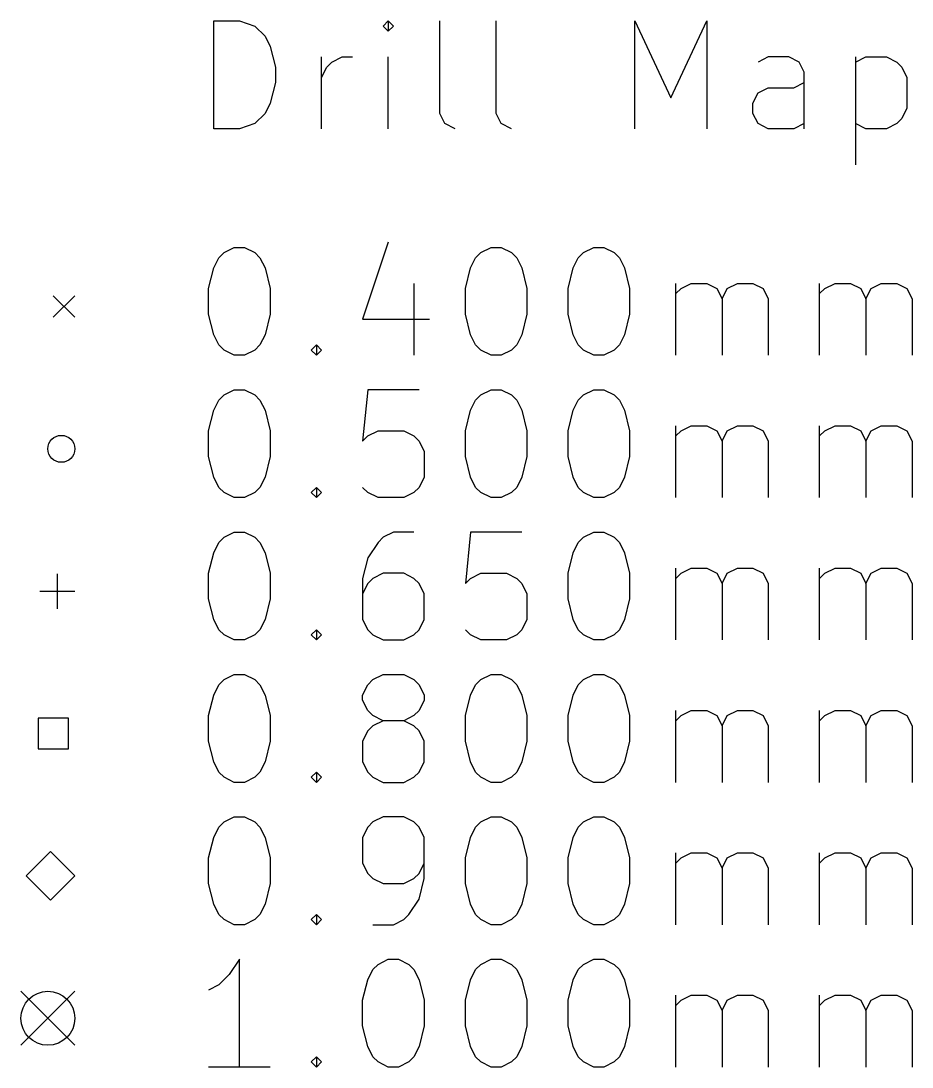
# Model space of a CAD drawing. Extents: x -2 to 80, y -41 to 70.
# Drawn here: x -1.06 to 15.46, y -20.59 to -1.19 of the extents above; entities that cross this region are included whole.
import ezdxf

# ---------------------------------------------------------------- set-up
doc = ezdxf.new("R2010")
doc.units = 0
doc.layers.add('BLACK', color=7, linetype='CONTINUOUS')

msp = doc.modelspace()

# ---------------------------------------------------------------- linework, layer by layer
at = {"layer": 'BLACK', "linetype": 'CONTINUOUS'}
for p, q in [((2.51119, -3.18976), (2.51119, -1.18976)), ((2.51119, -1.18976), (2.98738, -1.18976)), ((2.98738, -1.18976), (3.27309, -1.285)), ((3.27309, -1.285), (3.46357, -1.47548)), ((5.74928, -1.18976), (5.65405, -1.285)), ((5.65405, -1.285), (5.74928, -1.38024)), ((5.84452, -1.285), (5.74928, -1.18976)), ((5.74928, -1.18976), (5.74928, -1.38024)), ((5.74928, -1.38024), (5.84452, -1.285)), ((6.70167, -2.90405), (6.70167, -1.18976)), ((7.74928, -2.90405), (7.74928, -1.18976)), ((10.3207, -3.18976), (10.3207, -1.18976)), ((10.3207, -1.18976), (10.9874, -2.61833)), ((10.9874, -2.61833), (11.654, -1.18976)), ((11.654, -1.18976), (11.654, -3.18976)), ((3.46357, -1.47548), (3.55881, -1.66595)), ((3.55881, -1.66595), (3.65405, -2.0469)), ((4.51119, -3.18976), (4.51119, -1.85643)), ((4.70167, -1.95167), (4.89214, -1.85643)), ((4.89214, -1.85643), (5.08262, -1.85643)), ((5.74928, -3.18976), (5.74928, -1.85643)), ((12.7969, -1.85643), (12.6064, -1.95167)), ((13.1779, -1.85643), (12.7969, -1.85643)), ((13.3683, -1.95167), (13.1779, -1.85643)), ((14.416, -1.85643), (14.416, -3.85643)), ((14.416, -1.95167), (14.6064, -1.85643)), ((14.6064, -1.85643), (14.9874, -1.85643)), ((14.9874, -1.85643), (15.1779, -1.95167)), ((3.65405, -2.0469), (3.65405, -2.33262)), ((4.51119, -2.23738), (4.60643, -2.0469)), ((4.60643, -2.0469), (4.70167, -1.95167)), ((13.4636, -2.14214), (13.3683, -1.95167)), ((15.1779, -1.95167), (15.2731, -2.0469)), ((15.2731, -2.0469), (15.3683, -2.23738)), ((13.4636, -3.18976), (13.4636, -2.14214)), ((15.3683, -2.23738), (15.3683, -2.80881)), ((3.65405, -2.33262), (3.55881, -2.71357)), ((12.6064, -2.5231), (12.7969, -2.42786)), ((12.7969, -2.42786), (13.2731, -2.42786)), ((13.2731, -2.42786), (13.4636, -2.33262)), ((3.55881, -2.71357), (3.46357, -2.90405)), ((12.5112, -2.71357), (12.6064, -2.5231)), ((12.5112, -2.90405), (12.5112, -2.71357)), ((3.46357, -2.90405), (3.27309, -3.09452)), ((6.7969, -3.09452), (6.70167, -2.90405)), ((7.84452, -3.09452), (7.74928, -2.90405)), ((12.6064, -3.09452), (12.5112, -2.90405)), ((15.3683, -2.80881), (15.2731, -2.99928)), ((3.27309, -3.09452), (2.98738, -3.18976)), ((6.98738, -3.18976), (6.7969, -3.09452)), ((8.035, -3.18976), (7.84452, -3.09452)), ((12.7969, -3.18976), (12.6064, -3.09452)), ((13.4636, -3.09452), (13.2731, -3.18976)), ((14.6064, -3.18976), (14.416, -3.09452)), ((15.1779, -3.09452), (14.9874, -3.18976)), ((15.2731, -2.99928), (15.1779, -3.09452)), ((2.98738, -3.18976), (2.51119, -3.18976)), ((13.2731, -3.18976), (12.7969, -3.18976)), ((14.9874, -3.18976), (14.6064, -3.18976)), ((2.70167, -5.485), (2.89214, -5.38976)), ((2.89214, -5.38976), (3.08262, -5.38976)), ((3.08262, -5.38976), (3.27309, -5.485)), ((5.74928, -5.29452), (5.27309, -6.72309)), ((7.46357, -5.485), (7.65405, -5.38976)), ((7.65405, -5.38976), (7.84452, -5.38976)), ((7.84452, -5.38976), (8.035, -5.485)), ((9.36833, -5.485), (9.55881, -5.38976)), ((9.55881, -5.38976), (9.74929, -5.38976)), ((9.74929, -5.38976), (9.93976, -5.485)), ((2.51119, -5.77071), (2.60643, -5.58024)), ((2.60643, -5.58024), (2.70167, -5.485)), ((3.27309, -5.485), (3.36833, -5.58024)), ((3.36833, -5.58024), (3.46357, -5.77071)), ((7.27309, -5.77071), (7.36833, -5.58024)), ((7.36833, -5.58024), (7.46357, -5.485)), ((8.035, -5.485), (8.13024, -5.58024)), ((8.13024, -5.58024), (8.22548, -5.77071)), ((9.17786, -5.77071), (9.27309, -5.58024)), ((9.27309, -5.58024), (9.36833, -5.485)), ((9.93976, -5.485), (10.035, -5.58024)), ((10.035, -5.58024), (10.1302, -5.77071)), ((2.41595, -6.15167), (2.51119, -5.77071)), ((3.46357, -5.77071), (3.55881, -6.15167)), ((7.17786, -6.15167), (7.27309, -5.77071)), ((8.22548, -5.77071), (8.32071, -6.15167)), ((9.08262, -6.15167), (9.17786, -5.77071)), ((10.1302, -5.77071), (10.2255, -6.15167)), ((2.41595, -6.62786), (2.41595, -6.15167)), ((3.55881, -6.15167), (3.55881, -6.62786)), ((6.22548, -6.05643), (6.22548, -7.38976)), ((7.17786, -6.62786), (7.17786, -6.15167)), ((8.32071, -6.15167), (8.32071, -6.62786)), ((9.08262, -6.62786), (9.08262, -6.15167)), ((10.2255, -6.15167), (10.2255, -6.62786)), ((11.0826, -7.38976), (11.0826, -6.05643)), ((11.0826, -6.2469), (11.1779, -6.15167)), ((11.1779, -6.15167), (11.3683, -6.05643)), ((11.3683, -6.05643), (11.654, -6.05643)), ((11.654, -6.05643), (11.8445, -6.15167)), ((11.8445, -6.15167), (11.9398, -6.34214)), ((11.9398, -6.34214), (12.035, -6.15167)), ((12.035, -6.15167), (12.2255, -6.05643)), ((12.2255, -6.05643), (12.5112, -6.05643)), ((12.5112, -6.05643), (12.7017, -6.15167)), ((12.7017, -6.15167), (12.7969, -6.34214)), ((13.7493, -7.38976), (13.7493, -6.05643)), ((13.7493, -6.2469), (13.8445, -6.15167)), ((13.8445, -6.15167), (14.035, -6.05643)), ((14.035, -6.05643), (14.3207, -6.05643)), ((14.3207, -6.05643), (14.5112, -6.15167)), ((14.5112, -6.15167), (14.6064, -6.34214)), ((14.6064, -6.34214), (14.7017, -6.15167)), ((14.7017, -6.15167), (14.8921, -6.05643)), ((14.8921, -6.05643), (15.1779, -6.05643)), ((15.1779, -6.05643), (15.3683, -6.15167)), ((15.3683, -6.15167), (15.4636, -6.34214)), ((-0.465, -6.285), (-0.065, -6.685)), ((-0.065, -6.285), (-0.465, -6.685)), ((11.9398, -6.34214), (11.9398, -7.38976)), ((12.7969, -6.34214), (12.7969, -7.38976)), ((14.6064, -6.34214), (14.6064, -7.38976)), ((15.4636, -6.34214), (15.4636, -7.38976)), ((2.51119, -7.00881), (2.41595, -6.62786)), ((3.55881, -6.62786), (3.46357, -7.00881)), ((5.27309, -6.72309), (6.51119, -6.72309)), ((7.27309, -7.00881), (7.17786, -6.62786)), ((8.32071, -6.62786), (8.22548, -7.00881)), ((9.17786, -7.00881), (9.08262, -6.62786)), ((10.2255, -6.62786), (10.1302, -7.00881)), ((2.60643, -7.19928), (2.51119, -7.00881)), ((3.46357, -7.00881), (3.36833, -7.19928)), ((7.36833, -7.19928), (7.27309, -7.00881)), ((8.22548, -7.00881), (8.13024, -7.19928)), ((9.27309, -7.19928), (9.17786, -7.00881)), ((10.1302, -7.00881), (10.035, -7.19928)), ((2.70167, -7.29452), (2.60643, -7.19928)), ((2.89214, -7.38976), (2.70167, -7.29452)), ((3.27309, -7.29452), (3.08262, -7.38976)), ((3.36833, -7.19928), (3.27309, -7.29452)), ((4.32071, -7.29452), (4.41595, -7.19928)), ((4.41595, -7.38976), (4.32071, -7.29452)), ((4.41595, -7.19928), (4.51119, -7.29452)), ((4.41595, -7.19928), (4.41595, -7.38976)), ((4.51119, -7.29452), (4.41595, -7.38976)), ((7.46357, -7.29452), (7.36833, -7.19928)), ((7.65405, -7.38976), (7.46357, -7.29452)), ((8.035, -7.29452), (7.84452, -7.38976)), ((8.13024, -7.19928), (8.035, -7.29452)), ((9.36833, -7.29452), (9.27309, -7.19928)), ((9.55881, -7.38976), (9.36833, -7.29452)), ((9.93976, -7.29452), (9.74929, -7.38976)), ((10.035, -7.19928), (9.93976, -7.29452)), ((3.08262, -7.38976), (2.89214, -7.38976)), ((7.84452, -7.38976), (7.65405, -7.38976)), ((9.74929, -7.38976), (9.55881, -7.38976)), ((2.60643, -8.22024), (2.70167, -8.125)), ((2.70167, -8.125), (2.89214, -8.02976)), ((2.89214, -8.02976), (3.08262, -8.02976)), ((3.08262, -8.02976), (3.27309, -8.125)), ((3.27309, -8.125), (3.36833, -8.22024)), ((5.36833, -8.02976), (5.27309, -8.98214)), ((6.32071, -8.02976), (5.36833, -8.02976)), ((7.36833, -8.22024), (7.46357, -8.125)), ((7.46357, -8.125), (7.65405, -8.02976)), ((7.65405, -8.02976), (7.84452, -8.02976)), ((7.84452, -8.02976), (8.035, -8.125)), ((8.035, -8.125), (8.13024, -8.22024)), ((9.27309, -8.22024), (9.36833, -8.125)), ((9.36833, -8.125), (9.55881, -8.02976)), ((9.55881, -8.02976), (9.74929, -8.02976)), ((9.74929, -8.02976), (9.93976, -8.125)), ((9.93976, -8.125), (10.035, -8.22024)), ((2.51119, -8.41071), (2.60643, -8.22024)), ((3.36833, -8.22024), (3.46357, -8.41071)), ((7.27309, -8.41071), (7.36833, -8.22024)), ((8.13024, -8.22024), (8.22548, -8.41071)), ((9.17786, -8.41071), (9.27309, -8.22024)), ((10.035, -8.22024), (10.1302, -8.41071)), ((2.41595, -8.79167), (2.51119, -8.41071)), ((3.46357, -8.41071), (3.55881, -8.79167)), ((7.17786, -8.79167), (7.27309, -8.41071)), ((8.22548, -8.41071), (8.32071, -8.79167)), ((9.08262, -8.79167), (9.17786, -8.41071)), ((10.1302, -8.41071), (10.2255, -8.79167)), ((11.0826, -10.0298), (11.0826, -8.69643)), ((11.1779, -8.79167), (11.3683, -8.69643)), ((11.3683, -8.69643), (11.654, -8.69643)), ((11.654, -8.69643), (11.8445, -8.79167)), ((12.035, -8.79167), (12.2255, -8.69643)), ((12.2255, -8.69643), (12.5112, -8.69643)), ((12.5112, -8.69643), (12.7017, -8.79167)), ((13.7493, -10.0298), (13.7493, -8.69643)), ((13.8445, -8.79167), (14.035, -8.69643)), ((14.035, -8.69643), (14.3207, -8.69643)), ((14.3207, -8.69643), (14.5112, -8.79167)), ((14.7017, -8.79167), (14.8921, -8.69643)), ((14.8921, -8.69643), (15.1779, -8.69643)), ((15.1779, -8.69643), (15.3683, -8.79167)), ((2.41595, -9.26786), (2.41595, -8.79167)), ((3.55881, -8.79167), (3.55881, -9.26786)), ((5.27309, -8.98214), (5.36833, -8.8869)), ((5.36833, -8.8869), (5.55881, -8.79167)), ((5.55881, -8.79167), (6.035, -8.79167)), ((6.035, -8.79167), (6.22548, -8.8869)), ((6.22548, -8.8869), (6.32071, -8.98214)), ((7.17786, -9.26786), (7.17786, -8.79167)), ((8.32071, -8.79167), (8.32071, -9.26786)), ((9.08262, -9.26786), (9.08262, -8.79167)), ((10.2255, -8.79167), (10.2255, -9.26786)), ((11.0826, -8.8869), (11.1779, -8.79167)), ((11.8445, -8.79167), (11.9398, -8.98214)), ((11.9398, -8.98214), (12.035, -8.79167)), ((12.7017, -8.79167), (12.7969, -8.98214)), ((13.7493, -8.8869), (13.8445, -8.79167)), ((14.5112, -8.79167), (14.6064, -8.98214)), ((14.6064, -8.98214), (14.7017, -8.79167)), ((15.3683, -8.79167), (15.4636, -8.98214)), ((6.32071, -8.98214), (6.41595, -9.17262)), ((11.9398, -8.98214), (11.9398, -10.0298)), ((12.7969, -8.98214), (12.7969, -10.0298)), ((14.6064, -8.98214), (14.6064, -10.0298)), ((15.4636, -8.98214), (15.4636, -10.0298)), ((2.51119, -9.64881), (2.41595, -9.26786)), ((3.55881, -9.26786), (3.46357, -9.64881)), ((6.41595, -9.17262), (6.41595, -9.64881)), ((7.27309, -9.64881), (7.17786, -9.26786)), ((8.32071, -9.26786), (8.22548, -9.64881)), ((9.17786, -9.64881), (9.08262, -9.26786)), ((10.2255, -9.26786), (10.1302, -9.64881)), ((2.60643, -9.83929), (2.51119, -9.64881)), ((3.46357, -9.64881), (3.36833, -9.83929)), ((6.41595, -9.64881), (6.32071, -9.83929)), ((7.36833, -9.83929), (7.27309, -9.64881)), ((8.22548, -9.64881), (8.13024, -9.83929)), ((9.27309, -9.83929), (9.17786, -9.64881)), ((10.1302, -9.64881), (10.035, -9.83929)), ((2.70167, -9.93452), (2.60643, -9.83929)), ((3.36833, -9.83929), (3.27309, -9.93452)), ((4.32071, -9.93452), (4.41595, -9.83929)), ((4.41595, -9.83929), (4.51119, -9.93452)), ((4.41595, -9.83929), (4.41595, -10.0298)), ((5.36833, -9.93452), (5.27309, -9.83929)), ((6.32071, -9.83929), (6.22548, -9.93452)), ((7.46357, -9.93452), (7.36833, -9.83929)), ((8.13024, -9.83929), (8.035, -9.93452)), ((9.36833, -9.93452), (9.27309, -9.83929)), ((10.035, -9.83929), (9.93976, -9.93452)), ((2.89214, -10.0298), (2.70167, -9.93452)), ((3.08262, -10.0298), (2.89214, -10.0298)), ((3.27309, -9.93452), (3.08262, -10.0298)), ((4.41595, -10.0298), (4.32071, -9.93452)), ((4.51119, -9.93452), (4.41595, -10.0298)), ((5.55881, -10.0298), (5.36833, -9.93452)), ((6.035, -10.0298), (5.55881, -10.0298)), ((6.22548, -9.93452), (6.035, -10.0298)), ((7.65405, -10.0298), (7.46357, -9.93452)), ((7.84452, -10.0298), (7.65405, -10.0298)), ((8.035, -9.93452), (7.84452, -10.0298)), ((9.55881, -10.0298), (9.36833, -9.93452)), ((9.74929, -10.0298), (9.55881, -10.0298)), ((9.93976, -9.93452), (9.74929, -10.0298)), ((2.70167, -10.765), (2.89214, -10.6698)), ((2.89214, -10.6698), (3.08262, -10.6698)), ((3.08262, -10.6698), (3.27309, -10.765)), ((5.84452, -10.6698), (5.65405, -10.765)), ((6.22548, -10.6698), (5.84452, -10.6698)), ((7.27309, -10.6698), (7.17786, -11.6221)), ((8.22548, -10.6698), (7.27309, -10.6698)), ((9.36833, -10.765), (9.55881, -10.6698)), ((9.55881, -10.6698), (9.74929, -10.6698)), ((9.74929, -10.6698), (9.93976, -10.765)), ((2.51119, -11.0507), (2.60643, -10.8602)), ((2.60643, -10.8602), (2.70167, -10.765)), ((3.27309, -10.765), (3.36833, -10.8602)), ((3.36833, -10.8602), (3.46357, -11.0507)), ((5.55881, -10.8602), (5.36833, -11.146)), ((5.65405, -10.765), (5.55881, -10.8602)), ((9.17786, -11.0507), (9.27309, -10.8602)), ((9.27309, -10.8602), (9.36833, -10.765)), ((9.93976, -10.765), (10.035, -10.8602)), ((10.035, -10.8602), (10.1302, -11.0507)), ((2.41595, -11.4317), (2.51119, -11.0507)), ((3.46357, -11.0507), (3.55881, -11.4317)), ((9.08262, -11.4317), (9.17786, -11.0507)), ((10.1302, -11.0507), (10.2255, -11.4317)), ((5.36833, -11.146), (5.27309, -11.5269)), ((-0.39, -11.44), (-0.39, -12.09)), ((2.41595, -11.9079), (2.41595, -11.4317)), ((3.55881, -11.4317), (3.55881, -11.9079)), ((5.65405, -11.4317), (5.46357, -11.5269)), ((6.035, -11.4317), (5.65405, -11.4317)), ((6.22548, -11.5269), (6.035, -11.4317)), ((7.27309, -11.5269), (7.46357, -11.4317)), ((7.46357, -11.4317), (7.93976, -11.4317)), ((7.93976, -11.4317), (8.13024, -11.5269)), ((9.08262, -11.9079), (9.08262, -11.4317)), ((10.2255, -11.4317), (10.2255, -11.9079)), ((11.0826, -12.6698), (11.0826, -11.3364)), ((11.0826, -11.5269), (11.1779, -11.4317)), ((11.1779, -11.4317), (11.3683, -11.3364)), ((11.3683, -11.3364), (11.654, -11.3364)), ((11.654, -11.3364), (11.8445, -11.4317)), ((11.8445, -11.4317), (11.9398, -11.6221)), ((11.9398, -11.6221), (12.035, -11.4317)), ((12.035, -11.4317), (12.2255, -11.3364)), ((12.2255, -11.3364), (12.5112, -11.3364)), ((12.5112, -11.3364), (12.7017, -11.4317)), ((12.7017, -11.4317), (12.7969, -11.6221)), ((13.7493, -12.6698), (13.7493, -11.3364)), ((13.7493, -11.5269), (13.8445, -11.4317)), ((13.8445, -11.4317), (14.035, -11.3364)), ((14.035, -11.3364), (14.3207, -11.3364)), ((14.3207, -11.3364), (14.5112, -11.4317)), ((14.5112, -11.4317), (14.6064, -11.6221)), ((14.6064, -11.6221), (14.7017, -11.4317)), ((14.7017, -11.4317), (14.8921, -11.3364)), ((14.8921, -11.3364), (15.1779, -11.3364)), ((15.1779, -11.3364), (15.3683, -11.4317)), ((15.3683, -11.4317), (15.4636, -11.6221)), ((5.27309, -11.5269), (5.27309, -12.2888)), ((5.36833, -11.6221), (5.27309, -11.8126)), ((5.46357, -11.5269), (5.36833, -11.6221)), ((6.32071, -11.6221), (6.22548, -11.5269)), ((6.41595, -11.8126), (6.32071, -11.6221)), ((7.17786, -11.6221), (7.27309, -11.5269)), ((8.13024, -11.5269), (8.22548, -11.6221)), ((8.22548, -11.6221), (8.32071, -11.8126)), ((11.9398, -11.6221), (11.9398, -12.6698)), ((12.7969, -11.6221), (12.7969, -12.6698)), ((14.6064, -11.6221), (14.6064, -12.6698)), ((15.4636, -11.6221), (15.4636, -12.6698)), ((-0.715, -11.765), (-0.065, -11.765)), ((6.41595, -12.2888), (6.41595, -11.8126)), ((8.32071, -11.8126), (8.32071, -12.2888)), ((2.51119, -12.2888), (2.41595, -11.9079)), ((3.55881, -11.9079), (3.46357, -12.2888)), ((9.17786, -12.2888), (9.08262, -11.9079)), ((10.2255, -11.9079), (10.1302, -12.2888)), ((2.60643, -12.4793), (2.51119, -12.2888)), ((3.46357, -12.2888), (3.36833, -12.4793)), ((5.27309, -12.2888), (5.36833, -12.4793)), ((6.32071, -12.4793), (6.41595, -12.2888)), ((8.32071, -12.2888), (8.22548, -12.4793)), ((9.27309, -12.4793), (9.17786, -12.2888)), ((10.1302, -12.2888), (10.035, -12.4793)), ((2.70167, -12.5745), (2.60643, -12.4793)), ((2.89214, -12.6698), (2.70167, -12.5745)), ((3.27309, -12.5745), (3.08262, -12.6698)), ((3.36833, -12.4793), (3.27309, -12.5745)), ((4.32071, -12.5745), (4.41595, -12.4793)), ((4.41595, -12.6698), (4.32071, -12.5745)), ((4.41595, -12.4793), (4.51119, -12.5745)), ((4.41595, -12.4793), (4.41595, -12.6698)), ((4.51119, -12.5745), (4.41595, -12.6698)), ((5.36833, -12.4793), (5.46357, -12.5745)), ((5.46357, -12.5745), (5.65405, -12.6698)), ((6.035, -12.6698), (6.22548, -12.5745)), ((6.22548, -12.5745), (6.32071, -12.4793)), ((7.27309, -12.5745), (7.17786, -12.4793)), ((7.46357, -12.6698), (7.27309, -12.5745)), ((8.13024, -12.5745), (7.93976, -12.6698)), ((8.22548, -12.4793), (8.13024, -12.5745)), ((9.36833, -12.5745), (9.27309, -12.4793)), ((9.55881, -12.6698), (9.36833, -12.5745)), ((9.93976, -12.5745), (9.74929, -12.6698)), ((10.035, -12.4793), (9.93976, -12.5745)), ((3.08262, -12.6698), (2.89214, -12.6698)), ((5.65405, -12.6698), (6.035, -12.6698)), ((7.93976, -12.6698), (7.46357, -12.6698)), ((9.74929, -12.6698), (9.55881, -12.6698)), ((2.70167, -13.405), (2.89214, -13.3098)), ((2.89214, -13.3098), (3.08262, -13.3098)), ((3.08262, -13.3098), (3.27309, -13.405)), ((5.46357, -13.405), (5.65405, -13.3098)), ((5.65405, -13.3098), (6.035, -13.3098)), ((6.035, -13.3098), (6.22548, -13.405)), ((7.46357, -13.405), (7.65405, -13.3098)), ((7.65405, -13.3098), (7.84452, -13.3098)), ((7.84452, -13.3098), (8.035, -13.405)), ((9.36833, -13.405), (9.55881, -13.3098)), ((9.55881, -13.3098), (9.74929, -13.3098)), ((9.74929, -13.3098), (9.93976, -13.405)), ((2.51119, -13.6907), (2.60643, -13.5002)), ((2.60643, -13.5002), (2.70167, -13.405)), ((3.27309, -13.405), (3.36833, -13.5002)), ((3.36833, -13.5002), (3.46357, -13.6907)), ((5.27309, -13.6907), (5.36833, -13.5002)), ((5.36833, -13.5002), (5.46357, -13.405)), ((6.22548, -13.405), (6.32071, -13.5002)), ((6.32071, -13.5002), (6.41595, -13.6907)), ((7.27309, -13.6907), (7.36833, -13.5002)), ((7.36833, -13.5002), (7.46357, -13.405)), ((8.035, -13.405), (8.13024, -13.5002)), ((8.13024, -13.5002), (8.22548, -13.6907)), ((9.17786, -13.6907), (9.27309, -13.5002)), ((9.27309, -13.5002), (9.36833, -13.405)), ((9.93976, -13.405), (10.035, -13.5002)), ((10.035, -13.5002), (10.1302, -13.6907)), ((2.41595, -14.0717), (2.51119, -13.6907)), ((3.46357, -13.6907), (3.55881, -14.0717)), ((5.27309, -13.786), (5.27309, -13.6907)), ((6.41595, -13.6907), (6.41595, -13.786)), ((7.17786, -14.0717), (7.27309, -13.6907)), ((8.22548, -13.6907), (8.32071, -14.0717)), ((9.08262, -14.0717), (9.17786, -13.6907)), ((10.1302, -13.6907), (10.2255, -14.0717)), ((5.36833, -13.9764), (5.27309, -13.786)), ((6.41595, -13.786), (6.32071, -13.9764)), ((-0.18216, -14.1222), (-0.74784, -14.1222)), ((-0.74784, -14.1222), (-0.74784, -14.6878)), ((-0.18216, -14.6878), (-0.18216, -14.1222)), ((2.41595, -14.5479), (2.41595, -14.0717)), ((3.55881, -14.0717), (3.55881, -14.5479)), ((5.46357, -14.0717), (5.36833, -13.9764)), ((5.65405, -14.1669), (5.46357, -14.0717)), ((6.22548, -14.0717), (6.035, -14.1669)), ((6.32071, -13.9764), (6.22548, -14.0717)), ((7.17786, -14.5479), (7.17786, -14.0717)), ((8.32071, -14.0717), (8.32071, -14.5479)), ((9.08262, -14.5479), (9.08262, -14.0717)), ((10.2255, -14.0717), (10.2255, -14.5479)), ((11.0826, -15.3098), (11.0826, -13.9764)), ((11.0826, -14.1669), (11.1779, -14.0717)), ((11.1779, -14.0717), (11.3683, -13.9764)), ((11.3683, -13.9764), (11.654, -13.9764)), ((11.654, -13.9764), (11.8445, -14.0717)), ((11.8445, -14.0717), (11.9398, -14.2621)), ((11.9398, -14.2621), (12.035, -14.0717)), ((12.035, -14.0717), (12.2255, -13.9764)), ((12.2255, -13.9764), (12.5112, -13.9764)), ((12.5112, -13.9764), (12.7017, -14.0717)), ((12.7017, -14.0717), (12.7969, -14.2621)), ((13.7493, -15.3098), (13.7493, -13.9764)), ((13.7493, -14.1669), (13.8445, -14.0717)), ((13.8445, -14.0717), (14.035, -13.9764)), ((14.035, -13.9764), (14.3207, -13.9764)), ((14.3207, -13.9764), (14.5112, -14.0717)), ((14.5112, -14.0717), (14.6064, -14.2621)), ((14.6064, -14.2621), (14.7017, -14.0717)), ((14.7017, -14.0717), (14.8921, -13.9764)), ((14.8921, -13.9764), (15.1779, -13.9764)), ((15.1779, -13.9764), (15.3683, -14.0717)), ((15.3683, -14.0717), (15.4636, -14.2621)), ((5.46357, -14.2621), (5.36833, -14.3574)), ((5.65405, -14.1669), (5.46357, -14.2621)), ((6.035, -14.1669), (5.65405, -14.1669)), ((6.22548, -14.2621), (6.035, -14.1669)), ((6.32071, -14.3574), (6.22548, -14.2621)), ((11.9398, -14.2621), (11.9398, -15.3098)), ((12.7969, -14.2621), (12.7969, -15.3098)), ((14.6064, -14.2621), (14.6064, -15.3098)), ((15.4636, -14.2621), (15.4636, -15.3098)), ((2.51119, -14.9288), (2.41595, -14.5479)), ((3.55881, -14.5479), (3.46357, -14.9288)), ((5.36833, -14.3574), (5.27309, -14.5479)), ((5.27309, -14.5479), (5.27309, -14.9288)), ((6.41595, -14.5479), (6.32071, -14.3574)), ((6.41595, -14.9288), (6.41595, -14.5479)), ((7.27309, -14.9288), (7.17786, -14.5479)), ((8.32071, -14.5479), (8.22548, -14.9288)), ((9.17786, -14.9288), (9.08262, -14.5479)), ((10.2255, -14.5479), (10.1302, -14.9288)), ((-0.74784, -14.6878), (-0.18216, -14.6878)), ((2.60643, -15.1193), (2.51119, -14.9288)), ((3.46357, -14.9288), (3.36833, -15.1193)), ((5.27309, -14.9288), (5.36833, -15.1193)), ((6.32071, -15.1193), (6.41595, -14.9288)), ((7.36833, -15.1193), (7.27309, -14.9288)), ((8.22548, -14.9288), (8.13024, -15.1193)), ((9.27309, -15.1193), (9.17786, -14.9288)), ((10.1302, -14.9288), (10.035, -15.1193)), ((2.70167, -15.2145), (2.60643, -15.1193)), ((3.36833, -15.1193), (3.27309, -15.2145)), ((4.32071, -15.2145), (4.41595, -15.1193)), ((4.41595, -15.1193), (4.51119, -15.2145)), ((4.41595, -15.1193), (4.41595, -15.3098)), ((5.36833, -15.1193), (5.46357, -15.2145)), ((6.22548, -15.2145), (6.32071, -15.1193)), ((7.46357, -15.2145), (7.36833, -15.1193)), ((8.13024, -15.1193), (8.035, -15.2145)), ((9.36833, -15.2145), (9.27309, -15.1193)), ((10.035, -15.1193), (9.93976, -15.2145)), ((2.89214, -15.3098), (2.70167, -15.2145)), ((3.08262, -15.3098), (2.89214, -15.3098)), ((3.27309, -15.2145), (3.08262, -15.3098)), ((4.41595, -15.3098), (4.32071, -15.2145)), ((4.51119, -15.2145), (4.41595, -15.3098)), ((5.46357, -15.2145), (5.65405, -15.3098)), ((5.65405, -15.3098), (6.035, -15.3098)), ((6.035, -15.3098), (6.22548, -15.2145)), ((7.65405, -15.3098), (7.46357, -15.2145)), ((7.84452, -15.3098), (7.65405, -15.3098)), ((8.035, -15.2145), (7.84452, -15.3098)), ((9.55881, -15.3098), (9.36833, -15.2145)), ((9.74929, -15.3098), (9.55881, -15.3098)), ((9.93976, -15.2145), (9.74929, -15.3098)), ((2.60643, -16.1402), (2.70167, -16.045)), ((2.70167, -16.045), (2.89214, -15.9498)), ((2.89214, -15.9498), (3.08262, -15.9498)), ((3.08262, -15.9498), (3.27309, -16.045)), ((3.27309, -16.045), (3.36833, -16.1402)), ((5.46357, -16.045), (5.36833, -16.1402)), ((5.65405, -15.9498), (5.46357, -16.045)), ((6.035, -15.9498), (5.65405, -15.9498)), ((6.22548, -16.045), (6.035, -15.9498)), ((6.32071, -16.1402), (6.22548, -16.045)), ((7.36833, -16.1402), (7.46357, -16.045)), ((7.46357, -16.045), (7.65405, -15.9498)), ((7.65405, -15.9498), (7.84452, -15.9498)), ((7.84452, -15.9498), (8.035, -16.045)), ((8.035, -16.045), (8.13024, -16.1402)), ((9.27309, -16.1402), (9.36833, -16.045)), ((9.36833, -16.045), (9.55881, -15.9498)), ((9.55881, -15.9498), (9.74929, -15.9498)), ((9.74929, -15.9498), (9.93976, -16.045)), ((9.93976, -16.045), (10.035, -16.1402)), ((2.51119, -16.3307), (2.60643, -16.1402)), ((3.36833, -16.1402), (3.46357, -16.3307)), ((5.36833, -16.1402), (5.27309, -16.3307)), ((6.41595, -16.3307), (6.32071, -16.1402)), ((7.27309, -16.3307), (7.36833, -16.1402)), ((8.13024, -16.1402), (8.22548, -16.3307)), ((9.17786, -16.3307), (9.27309, -16.1402)), ((10.035, -16.1402), (10.1302, -16.3307)), ((2.41595, -16.7117), (2.51119, -16.3307)), ((3.46357, -16.3307), (3.55881, -16.7117)), ((5.27309, -16.3307), (5.27309, -16.8069)), ((6.41595, -17.0926), (6.41595, -16.3307)), ((7.17786, -16.7117), (7.27309, -16.3307)), ((8.22548, -16.3307), (8.32071, -16.7117)), ((9.08262, -16.7117), (9.17786, -16.3307)), ((10.1302, -16.3307), (10.2255, -16.7117)), ((-0.515, -16.595), (-0.965, -17.045)), ((-0.065, -17.045), (-0.515, -16.595)), ((11.0826, -17.9498), (11.0826, -16.6164)), ((11.1779, -16.7117), (11.3683, -16.6164)), ((11.3683, -16.6164), (11.654, -16.6164)), ((11.654, -16.6164), (11.8445, -16.7117)), ((12.035, -16.7117), (12.2255, -16.6164)), ((12.2255, -16.6164), (12.5112, -16.6164)), ((12.5112, -16.6164), (12.7017, -16.7117)), ((13.7493, -17.9498), (13.7493, -16.6164)), ((13.8445, -16.7117), (14.035, -16.6164)), ((14.035, -16.6164), (14.3207, -16.6164)), ((14.3207, -16.6164), (14.5112, -16.7117)), ((14.7017, -16.7117), (14.8921, -16.6164)), ((14.8921, -16.6164), (15.1779, -16.6164)), ((15.1779, -16.6164), (15.3683, -16.7117)), ((2.41595, -17.1879), (2.41595, -16.7117)), ((3.55881, -16.7117), (3.55881, -17.1879)), ((5.27309, -16.8069), (5.36833, -16.9974)), ((6.32071, -16.9974), (6.41595, -16.8069)), ((7.17786, -17.1879), (7.17786, -16.7117)), ((8.32071, -16.7117), (8.32071, -17.1879)), ((9.08262, -17.1879), (9.08262, -16.7117)), ((10.2255, -16.7117), (10.2255, -17.1879)), ((11.0826, -16.8069), (11.1779, -16.7117)), ((11.8445, -16.7117), (11.9398, -16.9021)), ((11.9398, -16.9021), (12.035, -16.7117)), ((12.7017, -16.7117), (12.7969, -16.9021)), ((13.7493, -16.8069), (13.8445, -16.7117)), ((14.5112, -16.7117), (14.6064, -16.9021)), ((14.6064, -16.9021), (14.7017, -16.7117)), ((15.3683, -16.7117), (15.4636, -16.9021)), ((-0.965, -17.045), (-0.515, -17.495)), ((-0.515, -17.495), (-0.065, -17.045)), ((5.36833, -16.9974), (5.46357, -17.0926)), ((6.22548, -17.0926), (6.32071, -16.9974)), ((11.9398, -16.9021), (11.9398, -17.9498)), ((12.7969, -16.9021), (12.7969, -17.9498)), ((14.6064, -16.9021), (14.6064, -17.9498)), ((15.4636, -16.9021), (15.4636, -17.9498)), ((2.51119, -17.5688), (2.41595, -17.1879)), ((3.55881, -17.1879), (3.46357, -17.5688)), ((5.46357, -17.0926), (5.65405, -17.1879)), ((5.65405, -17.1879), (6.035, -17.1879)), ((6.035, -17.1879), (6.22548, -17.0926)), ((6.32071, -17.4736), (6.41595, -17.0926)), ((7.27309, -17.5688), (7.17786, -17.1879)), ((8.32071, -17.1879), (8.22548, -17.5688)), ((9.17786, -17.5688), (9.08262, -17.1879)), ((10.2255, -17.1879), (10.1302, -17.5688)), ((2.60643, -17.7593), (2.51119, -17.5688)), ((3.46357, -17.5688), (3.36833, -17.7593)), ((6.13024, -17.7593), (6.32071, -17.4736)), ((7.36833, -17.7593), (7.27309, -17.5688)), ((8.22548, -17.5688), (8.13024, -17.7593)), ((9.27309, -17.7593), (9.17786, -17.5688)), ((10.1302, -17.5688), (10.035, -17.7593)), ((2.70167, -17.8545), (2.60643, -17.7593)), ((3.36833, -17.7593), (3.27309, -17.8545)), ((4.32071, -17.8545), (4.41595, -17.7593)), ((4.41595, -17.7593), (4.51119, -17.8545)), ((4.41595, -17.7593), (4.41595, -17.9498)), ((6.035, -17.8545), (6.13024, -17.7593)), ((7.46357, -17.8545), (7.36833, -17.7593)), ((8.13024, -17.7593), (8.035, -17.8545)), ((9.36833, -17.8545), (9.27309, -17.7593)), ((10.035, -17.7593), (9.93976, -17.8545)), ((2.89214, -17.9498), (2.70167, -17.8545)), ((3.08262, -17.9498), (2.89214, -17.9498)), ((3.27309, -17.8545), (3.08262, -17.9498)), ((4.41595, -17.9498), (4.32071, -17.8545)), ((4.51119, -17.8545), (4.41595, -17.9498)), ((5.46357, -17.9498), (5.84452, -17.9498)), ((5.84452, -17.9498), (6.035, -17.8545)), ((7.65405, -17.9498), (7.46357, -17.8545)), ((7.84452, -17.9498), (7.65405, -17.9498)), ((8.035, -17.8545), (7.84452, -17.9498)), ((9.55881, -17.9498), (9.36833, -17.8545)), ((9.74929, -17.9498), (9.55881, -17.9498)), ((9.93976, -17.8545), (9.74929, -17.9498)), ((2.98738, -18.5898), (2.7969, -18.8755)), ((2.98738, -20.5898), (2.98738, -18.5898)), ((5.55881, -18.685), (5.74928, -18.5898)), ((5.74928, -18.5898), (5.93976, -18.5898)), ((5.93976, -18.5898), (6.13024, -18.685)), ((7.46357, -18.685), (7.65405, -18.5898)), ((7.65405, -18.5898), (7.84452, -18.5898)), ((7.84452, -18.5898), (8.035, -18.685)), ((9.36833, -18.685), (9.55881, -18.5898)), ((9.55881, -18.5898), (9.74929, -18.5898)), ((9.74929, -18.5898), (9.93976, -18.685)), ((5.36833, -18.9707), (5.46357, -18.7802)), ((5.46357, -18.7802), (5.55881, -18.685)), ((6.13024, -18.685), (6.22548, -18.7802)), ((6.22548, -18.7802), (6.32071, -18.9707)), ((7.27309, -18.9707), (7.36833, -18.7802)), ((7.36833, -18.7802), (7.46357, -18.685)), ((8.035, -18.685), (8.13024, -18.7802)), ((8.13024, -18.7802), (8.22548, -18.9707)), ((9.17786, -18.9707), (9.27309, -18.7802)), ((9.27309, -18.7802), (9.36833, -18.685)), ((9.93976, -18.685), (10.035, -18.7802)), ((10.035, -18.7802), (10.1302, -18.9707)), ((2.7969, -18.8755), (2.60643, -19.066)), ((5.27309, -19.3517), (5.36833, -18.9707)), ((6.32071, -18.9707), (6.41595, -19.3517)), ((7.17786, -19.3517), (7.27309, -18.9707)), ((8.22548, -18.9707), (8.32071, -19.3517)), ((9.08262, -19.3517), (9.17786, -18.9707)), ((10.1302, -18.9707), (10.2255, -19.3517)), ((-1.065, -19.185), (-0.065, -20.185)), ((-0.065, -19.185), (-1.065, -20.185)), ((2.60643, -19.066), (2.41595, -19.1612)), ((5.27309, -19.8279), (5.27309, -19.3517)), ((6.41595, -19.3517), (6.41595, -19.8279)), ((7.17786, -19.8279), (7.17786, -19.3517)), ((8.32071, -19.3517), (8.32071, -19.8279)), ((9.08262, -19.8279), (9.08262, -19.3517)), ((10.2255, -19.3517), (10.2255, -19.8279)), ((11.0826, -20.5898), (11.0826, -19.2564)), ((11.0826, -19.4469), (11.1779, -19.3517)), ((11.1779, -19.3517), (11.3683, -19.2564)), ((11.3683, -19.2564), (11.654, -19.2564)), ((11.654, -19.2564), (11.8445, -19.3517)), ((11.8445, -19.3517), (11.9398, -19.5421)), ((11.9398, -19.5421), (12.035, -19.3517)), ((12.035, -19.3517), (12.2255, -19.2564)), ((12.2255, -19.2564), (12.5112, -19.2564)), ((12.5112, -19.2564), (12.7017, -19.3517)), ((12.7017, -19.3517), (12.7969, -19.5421)), ((13.7493, -20.5898), (13.7493, -19.2564)), ((13.7493, -19.4469), (13.8445, -19.3517)), ((13.8445, -19.3517), (14.035, -19.2564)), ((14.035, -19.2564), (14.3207, -19.2564)), ((14.3207, -19.2564), (14.5112, -19.3517)), ((14.5112, -19.3517), (14.6064, -19.5421)), ((14.6064, -19.5421), (14.7017, -19.3517)), ((14.7017, -19.3517), (14.8921, -19.2564)), ((14.8921, -19.2564), (15.1779, -19.2564)), ((15.1779, -19.2564), (15.3683, -19.3517)), ((15.3683, -19.3517), (15.4636, -19.5421)), ((11.9398, -19.5421), (11.9398, -20.5898)), ((12.7969, -19.5421), (12.7969, -20.5898)), ((14.6064, -19.5421), (14.6064, -20.5898)), ((15.4636, -19.5421), (15.4636, -20.5898)), ((5.36833, -20.2088), (5.27309, -19.8279)), ((6.41595, -19.8279), (6.32071, -20.2088)), ((7.27309, -20.2088), (7.17786, -19.8279)), ((8.32071, -19.8279), (8.22548, -20.2088)), ((9.17786, -20.2088), (9.08262, -19.8279)), ((10.2255, -19.8279), (10.1302, -20.2088)), ((5.46357, -20.3993), (5.36833, -20.2088)), ((6.32071, -20.2088), (6.22548, -20.3993)), ((7.36833, -20.3993), (7.27309, -20.2088)), ((8.22548, -20.2088), (8.13024, -20.3993)), ((9.27309, -20.3993), (9.17786, -20.2088)), ((10.1302, -20.2088), (10.035, -20.3993)), ((4.32071, -20.4945), (4.41595, -20.3993)), ((4.41595, -20.5898), (4.32071, -20.4945)), ((4.41595, -20.3993), (4.51119, -20.4945)), ((4.41595, -20.3993), (4.41595, -20.5898)), ((4.51119, -20.4945), (4.41595, -20.5898)), ((5.55881, -20.4945), (5.46357, -20.3993)), ((5.74928, -20.5898), (5.55881, -20.4945)), ((6.13024, -20.4945), (5.93976, -20.5898)), ((6.22548, -20.3993), (6.13024, -20.4945)), ((7.46357, -20.4945), (7.36833, -20.3993)), ((7.65405, -20.5898), (7.46357, -20.4945)), ((8.035, -20.4945), (7.84452, -20.5898)), ((8.13024, -20.3993), (8.035, -20.4945)), ((9.36833, -20.4945), (9.27309, -20.3993)), ((9.55881, -20.5898), (9.36833, -20.4945)), ((9.93976, -20.4945), (9.74929, -20.5898)), ((10.035, -20.3993), (9.93976, -20.4945)), ((3.55881, -20.5898), (2.41595, -20.5898)), ((5.93976, -20.5898), (5.74928, -20.5898)), ((7.84452, -20.5898), (7.65405, -20.5898)), ((9.74929, -20.5898), (9.55881, -20.5898))]:
    msp.add_line(p, q, dxfattribs=at)
at = {"layer": 'BLACK'}
for centre, radius in [((-0.315, -9.125), 0.25), ((-0.565, -19.685), 0.5)]:
    msp.add_circle(centre, radius, dxfattribs=at)

doc.saveas('drawing.dxf')
